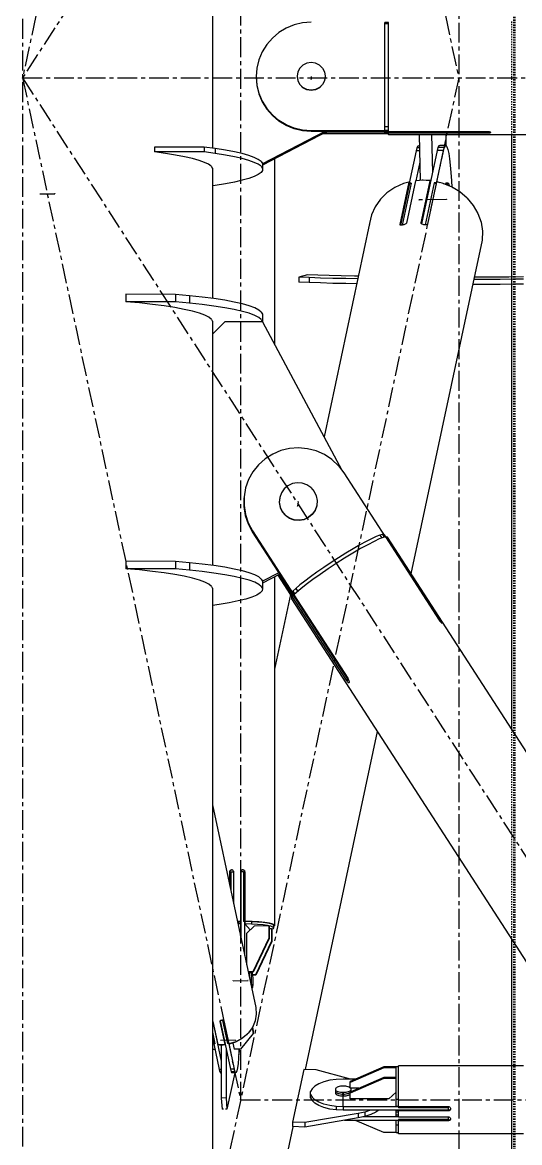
# Model space of a CAD drawing. Header units: millimetres. Extents: x 5143 to 30813, y 232 to 21408.
# Drawn here: x 11839.9 to 12039.4, y 14493.1 to 14942.6 of the extents above; entities that cross this region are included whole.
import ezdxf

# ---------------------------------------------------------------- set-up
doc = ezdxf.new("R2010")
doc.units = ezdxf.units.MM
doc.header["$LTSCALE"] = 0.25
for name, pattern in [('CENTER', [50.8, 31.75, -6.35, 6.35, -6.35]), ('XKITLINE00', [0]), ('XKITLINE02', [4, 2, -2])]:
    doc.linetypes.add(name, pattern=pattern)

msp = doc.modelspace()

# ---------------------------------------------------------------- linework, layer by layer
at = {"color": 8, "linetype": 'CENTER'}
for p, q in [((11840, 16010.75), (11840, 14354.32)), ((11840, 15740.27), (12015, 14920.27)), ((12370, 15740.27), (11840, 14920.27)), ((11927.5, 15330.27), (11840, 14920.27)), ((11927.5, 15330.27), (11927.5, 14510.27)), ((12015, 15209.12), (12015, 13540.01)), ((11840, 14920.27), (12370, 14920.28)), ((12015, 14920.27), (11840, 14100.27)), ((11840, 14920.27), (12370, 14100.27)), ((11840, 14920.27), (11927.5, 14510.27)), ((11955.8, 14920.85), (11955.8, 14919.7)), ((11846.93, 14873.77), (11852.9, 14873.84)), ((12010.04, 14871.52), (11999.11, 14871.38)), ((11950.6, 14750.22), (11950.29, 14748.56)), ((11924.51, 14558.05), (11930.48, 14558.12)), ((11925.4, 14534.13), (11919.43, 14534.05)), ((11927.5, 14510.27), (12282.5, 14510.27)), ((11968.61, 14507.56), (11968.61, 14512.99))]:
    msp.add_line(p, q, dxfattribs=at)
at = {"color": 3, "linetype": 'XKITLINE02'}
for p, q in [((12037.16, 13721.24), (12037.17, 15406.22)), ((12037.69, 13721.24), (12037.7, 15406.22)), ((12036.31, 14897.45), (12036.31, 14943.1)), ((12036.31, 14574.44), (12036.31, 14658.63))]:
    msp.add_line(p, q, dxfattribs=at)
at = {"color": 8, "linetype": 'XKITLINE00'}
for p, q in [((11916.2, 14950.29), (11916.2, 14892.12)), ((11949, 14941.6), (11945.81, 14940.29)), ((11952.35, 14942.4), (11949, 14941.6)), ((11955.8, 14942.67), (11952.35, 14942.4)), ((11986.8, 14942.55), (11985.3, 14942.55)), ((11985.3, 14902.56), (11985.3, 14942.55)), ((11986.8, 14941.98), (11985.3, 14941.98)), ((11986.8, 14937.07), (11986.8, 14942.57)), ((11940.24, 14936.28), (11938, 14933.67)), ((11942.86, 14938.5), (11940.24, 14936.28)), ((11945.81, 14940.29), (11942.86, 14938.5)), ((11986.8, 14898.71), (11986.8, 14937.07)), ((11938, 14933.67), (11936.19, 14930.75)), ((11934.87, 14927.59), (11934.07, 14924.26)), ((11936.19, 14930.75), (11934.87, 14927.59)), ((11934.07, 14924.26), (11933.8, 14920.85)), ((11951.26, 14924.21), (11950.47, 14922.67)), ((11952.5, 14925.44), (11951.26, 14924.21)), ((11954.06, 14926.23), (11952.5, 14925.44)), ((11955.8, 14926.5), (11954.06, 14926.23)), ((11957.53, 14926.23), (11955.8, 14926.5)), ((11959.09, 14925.44), (11957.53, 14926.23)), ((11960.33, 14924.21), (11959.09, 14925.44)), ((11960.33, 14924.21), (11961.12, 14922.67)), ((11933.8, 14920.85), (11933.8, 14920.59)), ((11933.8, 14920.85), (11934.07, 14917.43)), ((11933.81, 14920.72), (11933.8, 14920.59)), ((11933.8, 14920.59), (11934.07, 14917.18)), ((11950.47, 14922.67), (11950.2, 14920.95)), ((11950.2, 14920.95), (11950.47, 14919.23)), ((11950.2, 14920.85), (11950.47, 14919.13)), ((11950.47, 14919.23), (11951.26, 14917.68)), ((11950.47, 14919.13), (11951.26, 14917.58)), ((11961.12, 14919.23), (11960.33, 14917.68)), ((11961.12, 14919.13), (11960.33, 14917.58)), ((11961.12, 14922.67), (11961.4, 14920.95)), ((11961.4, 14920.95), (11961.12, 14919.23)), ((11961.4, 14920.85), (11961.12, 14919.13)), ((11934.07, 14917.43), (11934.87, 14914.1)), ((11934.07, 14917.18), (11934.87, 14913.85)), ((11934.87, 14914.1), (11936.19, 14910.94)), ((11934.87, 14913.85), (11936.19, 14910.69)), ((11952.5, 14916.46), (11951.26, 14917.68)), ((11952.5, 14916.35), (11951.26, 14917.58)), ((11954.06, 14915.67), (11952.5, 14916.46)), ((11954.06, 14915.56), (11952.5, 14916.35)), ((11955.8, 14915.39), (11954.06, 14915.67)), ((11955.8, 14915.29), (11954.06, 14915.56)), ((11957.53, 14915.67), (11955.8, 14915.39)), ((11957.53, 14915.56), (11955.8, 14915.29)), ((11955.8, 14915.39), (11955.8, 14915.29)), ((11959.09, 14916.46), (11957.53, 14915.67)), ((11959.09, 14916.35), (11957.53, 14915.56)), ((11960.33, 14917.68), (11959.09, 14916.46)), ((11960.33, 14917.58), (11959.09, 14916.35)), ((11936.19, 14910.94), (11938, 14908.02)), ((11936.19, 14910.69), (11938, 14907.77)), ((11938, 14908.02), (11940.24, 14905.42)), ((11938, 14907.77), (11940.24, 14905.16)), ((11942.86, 14903.19), (11940.24, 14905.42)), ((11942.86, 14902.94), (11940.24, 14905.16)), ((11945.81, 14901.4), (11942.86, 14903.19)), ((11945.81, 14901.15), (11942.86, 14902.94)), ((11949, 14900.09), (11945.81, 14901.4)), ((11949, 14899.84), (11945.81, 14901.15)), ((11985.3, 14899.17), (11985.3, 14902.56)), ((11986.8, 14900.61), (11985.3, 14900.61)), ((11961.3, 14898.77), (11936.23, 14885.83)), ((11962.29, 14898.77), (11936.23, 14885.32)), ((11952.35, 14899.3), (11949, 14900.09)), ((11952.35, 14899.04), (11949, 14899.84)), ((11952.35, 14899.3), (11952.35, 14899.04)), ((11955.8, 14899.03), (11952.35, 14899.3)), ((11955.8, 14898.77), (11952.35, 14899.04)), ((11955.8, 14899.03), (11955.8, 14898.77)), ((11986.8, 14899.03), (11955.8, 14899.03)), ((11986.8, 14898.77), (11955.8, 14898.77)), ((11986.8, 14897.88), (11960.56, 14897.88)), ((11985.3, 14898.14), (11961.05, 14898.14)), ((11986.8, 14899.17), (11985.3, 14899.17)), ((11985.3, 14898.11), (11985.3, 14898.76)), ((11986.8, 14898.54), (11985.3, 14898.54)), ((11986.8, 14898.29), (11985.3, 14898.29)), ((11985.3, 14898.11), (11985.3, 14897.99)), ((11985.3, 14897.99), (11985.3, 14897.93)), ((11986.8, 14897.99), (11985.3, 14897.99)), ((11986.8, 14897.93), (11985.3, 14897.93)), ((11986.8, 14897.61), (11986.8, 14898.71)), ((12026.8, 14898.71), (11986.8, 14898.71)), ((11986.8, 14898.71), (11986.8, 14898.54)), ((12026.8, 14898.12), (11986.8, 14898.12)), ((11986.8, 14897.61), (11986.8, 14897.51)), ((12026.8, 14897.51), (11986.8, 14897.51)), ((11999.11, 14897.51), (11999.59, 14879.17)), ((12004.08, 14897.51), (12004.47, 14882.4)), ((12009.81, 14897.51), (12009.88, 14893.17)), ((12026.8, 14898.71), (12026.8, 14898.12)), ((12027.11, 14898.69), (12026.8, 14898.71)), ((12027.11, 14898.13), (12026.8, 14898.12)), ((12027.11, 14897.51), (12026.8, 14897.51)), ((12027.11, 14898.69), (12027.11, 14898.13)), ((12027.39, 14898.64), (12027.11, 14898.69)), ((12027.39, 14898.16), (12027.11, 14898.13)), ((12027.39, 14897.51), (12027.11, 14897.51)), ((12027.63, 14898.56), (12027.39, 14898.64)), ((12027.63, 14898.21), (12027.39, 14898.16)), ((12027.63, 14897.5), (12027.39, 14897.51)), ((12027.63, 14897.49), (12027.47, 14897.5)), ((12027.8, 14898.46), (12027.63, 14898.56)), ((12027.8, 14898.26), (12027.63, 14898.21)), ((12027.8, 14897.49), (12027.63, 14897.5)), ((12027.8, 14897.45), (12027.63, 14897.49)), ((12027.88, 14898.39), (12027.8, 14898.46)), ((12027.88, 14898.33), (12027.8, 14898.26)), ((12027.88, 14897.48), (12027.8, 14897.49)), ((12027.88, 14897.46), (12027.8, 14897.45)), ((12182.19, 14897.45), (12027.8, 14897.45)), ((12027.88, 14898.39), (12027.88, 14898.33)), ((12027.88, 14897.48), (12027.88, 14897.46)), ((11912.88, 14892.56), (11892.88, 14892.56)), ((11892.88, 14892.56), (11892.88, 14890.57)), ((11917.34, 14891.96), (11912.88, 14892.56)), ((11912.88, 14892.56), (11912.88, 14890.57)), ((11921.4, 14891.32), (11917.34, 14891.96)), ((11917.34, 14891.96), (11917.34, 14889.98)), ((11998.23, 14892.28), (11997.89, 14891.04)), ((11998.59, 14892.95), (11998.23, 14892.28)), ((11999.24, 14892.29), (11998.23, 14892.28)), ((11998.97, 14893.04), (11998.59, 14892.95)), ((11999.22, 14893.04), (11998.97, 14893.04)), ((12006.68, 14892.39), (12006.34, 14891.15)), ((12007.04, 14893.06), (12006.68, 14892.39)), ((12009.17, 14892.42), (12006.68, 14892.39)), ((12007.42, 14893.14), (12007.04, 14893.06)), ((12009.91, 14893.18), (12007.42, 14893.14)), ((12009.17, 14892.42), (12008.83, 14891.18)), ((12009.53, 14893.09), (12009.17, 14892.42)), ((12009.91, 14893.18), (12009.53, 14893.09)), ((12009.91, 14893.18), (12010.29, 14892.67)), ((12010.29, 14892.67), (12010.66, 14891.58)), ((12010.66, 14891.58), (12011.02, 14889.95)), ((11897.34, 14889.98), (11892.88, 14890.57)), ((11912.88, 14890.57), (11892.88, 14890.57)), ((11901.4, 14889.34), (11897.34, 14889.98)), ((11905.01, 14888.66), (11901.4, 14889.34)), ((11908.16, 14887.94), (11905.01, 14888.66)), ((11910.81, 14887.19), (11908.16, 14887.94)), ((11912.96, 14886.41), (11910.81, 14887.19)), ((11917.34, 14889.98), (11912.88, 14890.57)), ((11921.4, 14889.34), (11917.34, 14889.98)), ((11925.01, 14890.64), (11921.4, 14891.32)), ((11925.01, 14888.66), (11921.4, 14889.34)), ((11928.16, 14889.92), (11925.01, 14890.64)), ((11928.16, 14887.94), (11925.01, 14888.66)), ((11930.81, 14889.17), (11928.16, 14889.92)), ((11930.81, 14887.19), (11928.16, 14887.94)), ((11932.96, 14888.4), (11930.81, 14889.17)), ((11932.96, 14886.41), (11930.81, 14887.19)), ((11934.59, 14887.6), (11932.96, 14888.4)), ((11935.68, 14886.79), (11934.59, 14887.6)), ((11941.07, 14887.82), (11941.07, 14813.37)), ((11997.89, 14891.04), (11995.13, 14878.1)), ((11999.28, 14891.06), (11997.89, 14891.04)), ((12006.34, 14891.15), (12000.06, 14861.73)), ((12008.83, 14891.18), (12006.14, 14878.58)), ((12008.83, 14891.18), (12006.34, 14891.15)), ((12011.02, 14889.95), (12011.35, 14887.82)), ((12011.35, 14887.82), (12011.64, 14885.24)), ((11914.59, 14885.62), (11912.96, 14886.41)), ((11915.68, 14884.81), (11914.59, 14885.62)), ((11915.68, 14884.81), (11916.23, 14883.99)), ((11916.2, 14884.03), (11916.2, 14831.8)), ((11916.23, 14883.16), (11916.2, 14883.12)), ((11916.23, 14883.99), (11916.23, 14883.16)), ((11934.59, 14885.62), (11932.96, 14886.41)), ((11935.68, 14884.81), (11934.59, 14885.62)), ((11935.68, 14882.34), (11934.59, 14881.53)), ((11935.68, 14886.79), (11936.23, 14885.97)), ((11935.68, 14884.81), (11936.23, 14883.99)), ((11936.23, 14883.16), (11935.68, 14882.34)), ((11936.23, 14885.97), (11936.23, 14883.99)), ((11936.23, 14883.99), (11936.23, 14883.16)), ((11999.4, 14886.48), (11997.79, 14878.96)), ((12011.64, 14885.24), (12011.89, 14882.28)), ((11925.01, 14878.49), (11921.4, 14877.81)), ((11928.16, 14879.21), (11925.01, 14878.49)), ((11930.81, 14879.96), (11928.16, 14879.21)), ((11932.96, 14880.74), (11930.81, 14879.96)), ((11934.59, 14881.53), (11932.96, 14880.74)), ((11992.84, 14877.87), (11989.34, 14876.29)), ((11995.01, 14878.43), (11991.4, 14861.52)), ((11995.98, 14878.11), (11992.38, 14861.25)), ((11995.01, 14878.43), (11992.84, 14877.87)), ((11997.66, 14878.95), (11994.05, 14862.04)), ((11995.18, 14878.49), (11995.01, 14878.43)), ((11995.01, 14878.43), (11995.07, 14877.4)), ((11995.18, 14878.49), (11995.04, 14877.86)), ((11995.04, 14877.86), (11995.08, 14877.29)), ((11995.98, 14878.11), (11995.13, 14878.1)), ((11995.13, 14878.1), (11995.16, 14877.65)), ((11995.98, 14878.11), (11995.16, 14877.65)), ((11995.18, 14878.49), (11995.19, 14878.37)), ((12000.53, 14879.21), (11997.66, 14878.95)), ((11999.26, 14879.15), (11997.83, 14879)), ((11997.83, 14879), (11997.83, 14878.96)), ((11999.26, 14879.15), (11999.25, 14879.09)), ((12000.38, 14879.2), (11999.26, 14879.15)), ((12003.43, 14879.02), (11999.82, 14862.11)), ((12003.49, 14878.02), (12000.02, 14861.76)), ((12003.43, 14879.02), (12000.53, 14879.21)), ((12000.71, 14879.21), (12000.53, 14879.21)), ((12002.15, 14879.19), (12000.71, 14879.21)), ((12005.22, 14878.23), (12001.61, 14861.33)), ((12002.15, 14879.19), (12002.14, 14879.11)), ((12003.6, 14879.08), (12002.15, 14879.19)), ((12006.14, 14878.57), (12002.54, 14861.66)), ((12003.43, 14879.02), (12003.49, 14878.02)), ((12003.6, 14879.08), (12003.47, 14878.44)), ((12003.47, 14878.44), (12003.5, 14877.85)), ((12003.6, 14879.08), (12003.64, 14878.48)), ((12006.07, 14878.24), (12005.22, 14878.23)), ((12005.99, 14877.85), (12005.22, 14878.23)), ((12008.38, 14878.06), (12006.14, 14878.57)), ((12006.32, 14878.63), (12006.3, 14878.54)), ((12007.63, 14878.23), (12006.32, 14878.63)), ((12012.06, 14876.59), (12008.38, 14878.06)), ((12009.8, 14877.58), (12008.93, 14877.85)), ((12009.84, 14878.01), (12009.71, 14877.61)), ((12010.02, 14878.09), (12009.84, 14878.01)), ((12010.82, 14878.1), (12010.02, 14878.09)), ((12010.64, 14878.02), (12010.47, 14877.51)), ((12010.82, 14878.1), (12010.64, 14878.02)), ((12010.82, 14878.1), (12011, 14877.73)), ((12011.89, 14882.28), (12012.09, 14879.03)), ((12012.09, 14879.03), (12012.2, 14876.5)), ((11917.34, 14877.17), (11916.2, 14877.02)), ((11921.4, 14877.81), (11917.34, 14877.17)), ((11986.23, 14874.18), (11983.59, 14871.59)), ((11989.34, 14876.29), (11986.23, 14874.18)), ((11995.07, 14877.4), (11991.62, 14861.24)), ((11995.16, 14877.65), (11991.65, 14861.24)), ((12009.8, 14877.58), (12009.78, 14877.5)), ((12011.02, 14877.01), (12009.8, 14877.58)), ((12010.47, 14877.51), (12009.97, 14877.5)), ((12010.47, 14877.51), (12010.43, 14877.28)), ((12011, 14877.73), (12011.17, 14876.95)), ((12015.44, 14874.56), (12012.06, 14876.59)), ((12013.06, 14876.04), (12012.65, 14876.24)), ((12013.8, 14875.54), (12013.06, 14876.04)), ((12018.4, 14872.04), (12015.44, 14874.56)), ((11983.59, 14871.59), (11981.5, 14868.61)), ((12018.4, 14872.04), (12020.85, 14869.11)), ((12020.85, 14869.11), (12022.73, 14865.86)), ((11980.02, 14865.32), (11979.22, 14861.82)), ((11981.5, 14868.61), (11980.02, 14865.32)), ((12022.73, 14865.86), (12023.97, 14862.39)), ((11979.22, 14861.82), (11960.96, 14776.28)), ((11979.22, 14861.82), (11979.2, 14861.47)), ((11991.4, 14861.52), (11991.41, 14861.38)), ((11991.41, 14861.38), (11991.52, 14861.28)), ((11991.7, 14861.22), (11991.52, 14861.28)), ((11991.95, 14861.2), (11991.7, 14861.22)), ((11992.26, 14861.23), (11991.95, 14861.2)), ((11992.6, 14861.3), (11992.26, 14861.23)), ((11992.88, 14861.38), (11992.6, 14861.3)), ((11992.95, 14861.39), (11992.88, 14861.38)), ((11993.28, 14861.48), (11992.95, 14861.39)), ((11993.58, 14861.6), (11993.28, 14861.48)), ((11993.81, 14861.73), (11993.58, 14861.6)), ((11993.98, 14861.88), (11993.81, 14861.73)), ((11994.05, 14862.04), (11993.98, 14861.88)), ((11999.82, 14862.11), (11999.84, 14861.96)), ((11999.84, 14861.96), (11999.94, 14861.81)), ((12000.13, 14861.68), (11999.94, 14861.81)), ((12000.39, 14861.57), (12000.13, 14861.68)), ((12000.7, 14861.49), (12000.39, 14861.57)), ((12000.77, 14861.48), (12000.7, 14861.49)), ((12001.05, 14861.4), (12000.77, 14861.48)), ((12001.41, 14861.34), (12001.05, 14861.4)), ((12001.75, 14861.32), (12001.41, 14861.34)), ((12002.05, 14861.35), (12001.75, 14861.32)), ((12002.29, 14861.42), (12002.05, 14861.35)), ((12002.46, 14861.53), (12002.29, 14861.42)), ((12002.54, 14861.66), (12002.46, 14861.53)), ((12023.97, 14862.39), (12024.53, 14858.8)), ((12024.53, 14858.8), (12024.41, 14855.2)), ((12024.41, 14855.2), (11995.83, 14721.27)), ((11954.32, 14841.29), (11950.9, 14840.31)), ((11950.9, 14840.31), (11950.9, 14838.31)), ((11955.03, 14840.15), (11950.9, 14840.31)), ((11955.03, 14838.15), (11950.9, 14838.31)), ((11958.45, 14841.12), (11954.32, 14841.29)), ((11955.03, 14840.15), (11955.03, 14838.15)), ((11959.57, 14840), (11955.03, 14840.15)), ((11959.57, 14838), (11955.03, 14838.15)), ((11962.99, 14840.97), (11958.45, 14841.12)), ((11964.48, 14839.86), (11959.57, 14840)), ((11964.48, 14837.86), (11959.57, 14838)), ((11967.9, 14840.84), (11962.99, 14840.97)), ((11969.73, 14839.74), (11964.48, 14839.86)), ((11969.73, 14837.74), (11964.48, 14837.86)), ((11973.15, 14840.71), (11967.9, 14840.84)), ((11974.55, 14839.65), (11969.73, 14839.74)), ((11974.12, 14837.66), (11969.73, 14837.74)), ((11974.77, 14840.68), (11973.15, 14840.71)), ((12025.4, 14839.37), (12021.03, 14839.35)), ((12022.42, 14840.32), (12021.24, 14840.32)), ((12028.82, 14840.35), (12022.42, 14840.32)), ((12031.7, 14839.42), (12025.4, 14839.37)), ((12031.7, 14837.42), (12025.4, 14837.37)), ((12035.12, 14840.39), (12028.82, 14840.35)), ((12037.86, 14839.48), (12031.7, 14839.42)), ((12037.86, 14837.49), (12031.7, 14837.42)), ((12041.01, 14840.46), (12035.12, 14840.39)), ((12041.01, 14839.53), (12037.86, 14839.48)), ((12041.01, 14837.53), (12037.86, 14837.49)), ((11901.43, 14833.39), (11881.44, 14833.45)), ((11881.44, 14833.45), (11881.44, 14830.48)), ((11906.94, 14832.89), (11901.43, 14833.39)), ((11901.43, 14833.39), (11901.43, 14830.42)), ((11912.08, 14832.33), (11906.94, 14832.89)), ((11906.94, 14832.89), (11906.94, 14829.92)), ((12025.4, 14837.37), (12020.6, 14837.35)), ((11886.95, 14829.98), (11881.44, 14830.48)), ((11901.43, 14830.42), (11881.44, 14830.48)), ((11892.09, 14829.42), (11886.95, 14829.98)), ((11896.82, 14828.8), (11892.09, 14829.42)), ((11901.1, 14828.14), (11896.82, 14828.8)), ((11906.94, 14829.92), (11901.43, 14830.42)), ((11912.08, 14829.36), (11906.94, 14829.92)), ((11916.81, 14831.72), (11912.08, 14832.33)), ((11916.81, 14828.74), (11912.08, 14829.36)), ((11921.1, 14831.05), (11916.81, 14831.72)), ((11921.1, 14828.08), (11916.81, 14828.74)), ((11924.9, 14830.34), (11921.1, 14831.05)), ((11928.19, 14829.59), (11924.9, 14830.34)), ((11930.95, 14828.8), (11928.19, 14829.59)), ((11933.15, 14827.99), (11930.95, 14828.8)), ((11904.9, 14827.42), (11901.1, 14828.14)), ((11908.2, 14826.67), (11904.9, 14827.42)), ((11910.96, 14825.89), (11908.2, 14826.67)), ((11913.16, 14825.07), (11910.96, 14825.89)), ((11914.78, 14824.24), (11913.16, 14825.07)), ((11915.82, 14823.39), (11914.78, 14824.24)), ((11924.9, 14827.36), (11921.1, 14828.08)), ((11928.19, 14826.61), (11924.9, 14827.36)), ((11930.95, 14825.83), (11928.19, 14826.61)), ((11933.15, 14825.01), (11930.95, 14825.83)), ((11934.77, 14827.15), (11933.15, 14827.99)), ((11934.77, 14824.18), (11933.15, 14825.01)), ((11935.81, 14826.3), (11934.77, 14827.15)), ((11935.81, 14823.33), (11934.77, 14824.18)), ((11935.81, 14826.3), (11936.25, 14825.45)), ((11936.25, 14825.45), (11936.25, 14822.47)), ((11915.82, 14823.39), (11916.26, 14822.53)), ((11916.2, 14822.65), (11916.2, 14724.68)), ((11916.26, 14822.53), (11916.21, 14822.28)), ((11921.22, 14822.47), (11916.22, 14817.52)), ((11936.22, 14822.42), (11921.22, 14822.47)), ((11935.81, 14823.33), (11936.25, 14822.47)), ((11936.22, 14822.42), (11968.15, 14762.87)), ((11936.25, 14822.47), (11936.24, 14822.39)), ((11916.22, 14817.52), (11916.2, 14817.37)), ((11916.22, 14817.52), (11916.22, 14724.67)), ((11943.68, 14770.74), (11940.37, 14769.34)), ((11947.17, 14771.58), (11943.68, 14770.74)), ((11950.76, 14771.84), (11947.17, 14771.58)), ((11954.35, 14771.51), (11950.76, 14771.84)), ((11957.83, 14770.59), (11954.35, 14771.51)), ((11961.12, 14769.12), (11957.83, 14770.59)), ((11937.34, 14767.42), (11934.68, 14765.03)), ((11940.37, 14769.34), (11937.34, 14767.42)), ((11964.11, 14767.14), (11961.12, 14769.12)), ((11966.74, 14764.69), (11964.11, 14767.14)), ((11932.44, 14762.24), (11930.71, 14759.11)), ((11934.68, 14765.03), (11932.44, 14762.24)), ((11966.74, 14764.69), (11968.93, 14761.85)), ((11968.93, 14761.85), (11985.56, 14736.12)), ((11930.71, 14759.11), (11929.51, 14755.75)), ((11946.51, 14756.67), (11944.99, 14755.41)), ((11948.3, 14757.51), (11946.51, 14756.67)), ((11950.25, 14757.85), (11948.3, 14757.51)), ((11952.23, 14757.68), (11950.25, 14757.85)), ((11954.1, 14757.01), (11952.23, 14757.68)), ((11955.73, 14755.88), (11954.1, 14757.01)), ((11928.89, 14752.23), (11928.86, 14748.66)), ((11929.51, 14755.75), (11928.89, 14752.23)), ((11943.86, 14753.8), (11943.19, 14751.95)), ((11944.99, 14755.41), (11943.86, 14753.8)), ((11955.73, 14755.88), (11957.01, 14754.38)), ((11957.01, 14754.38), (11957.85, 14752.59)), ((11957.85, 14752.59), (11958.2, 14750.66)), ((11928.82, 14751.85), (11928.79, 14748.28)), ((11928.79, 14748.28), (11929.36, 14744.75)), ((11928.86, 14748.66), (11929.43, 14745.13)), ((11943.17, 14751.84), (11943.01, 14749.88)), ((11943.01, 14749.88), (11943.36, 14747.95)), ((11943.19, 14751.95), (11943.03, 14749.99)), ((11943.03, 14749.99), (11943.38, 14748.05)), ((11943.36, 14747.95), (11944.2, 14746.16)), ((11943.38, 14748.05), (11944.22, 14746.26)), ((11958.02, 14748.59), (11957.35, 14746.74)), ((11958.04, 14748.7), (11957.37, 14746.85)), ((11958.2, 14750.66), (11958.04, 14748.7)), ((11929.36, 14744.75), (11930.5, 14741.36)), ((11929.43, 14745.13), (11930.57, 14741.74)), ((11944.22, 14746.26), (11944.2, 14746.16)), ((11944.2, 14746.16), (11945.48, 14744.66)), ((11944.22, 14746.26), (11945.5, 14744.76)), ((11947.11, 14743.53), (11945.48, 14744.66)), ((11947.13, 14743.63), (11945.5, 14744.76)), ((11948.98, 14742.86), (11947.11, 14743.53)), ((11949, 14742.96), (11947.13, 14743.63)), ((11952.91, 14743.03), (11950.96, 14742.69)), ((11952.93, 14743.13), (11950.98, 14742.79)), ((11954.7, 14743.86), (11952.91, 14743.03)), ((11954.72, 14743.97), (11952.93, 14743.13)), ((11956.22, 14745.13), (11954.7, 14743.86)), ((11954.72, 14743.97), (11954.7, 14743.86)), ((11956.24, 14745.23), (11954.72, 14743.97)), ((11957.35, 14746.74), (11956.22, 14745.13)), ((11957.37, 14746.85), (11956.24, 14745.23)), ((11930.57, 14741.74), (11930.5, 14741.36)), ((11930.5, 14741.36), (11932.19, 14738.2)), ((11930.57, 14741.74), (11932.26, 14738.59)), ((11932.26, 14738.59), (11932.19, 14738.2)), ((11932.26, 14738.59), (11948.9, 14712.84)), ((11950.96, 14742.69), (11948.98, 14742.86)), ((11950.98, 14742.79), (11949, 14742.96)), ((11932.19, 14738.2), (11970.45, 14679.01)), ((11977.86, 14734.26), (11975.37, 14732.89)), ((11980.06, 14735.4), (11977.86, 14734.26)), ((11981.02, 14734.3), (11978.51, 14732.99)), ((11981.91, 14736.26), (11980.06, 14735.4)), ((11983.11, 14735.28), (11981.02, 14734.3)), ((11983.36, 14736.85), (11981.91, 14736.26)), ((11984.71, 14735.91), (11983.11, 14735.28)), ((11984.39, 14737.13), (11983.36, 14736.85)), ((11983.36, 14736.85), (11984.12, 14735.68)), ((11984.39, 14737.13), (11985.11, 14736.01)), ((11985.6, 14736.13), (11984.71, 14735.91)), ((11985.06, 14737), (11984.94, 14737.11)), ((11984.94, 14737.11), (11985.58, 14736.12)), ((11985.06, 14737), (11985.78, 14735.88)), ((11985.6, 14736.13), (12007.22, 14702.68)), ((11986.11, 14736.09), (11985.76, 14735.87)), ((11986.11, 14736.09), (12007.72, 14702.65)), ((11986.28, 14736.05), (11986.11, 14736.09)), ((11986.28, 14736.05), (12262.3, 14308.99)), ((11969.77, 14729.59), (11966.8, 14727.74)), ((11972.53, 14729.57), (11969.24, 14727.57)), ((11972.65, 14731.32), (11969.77, 14729.59)), ((11975.65, 14731.4), (11972.53, 14729.57)), ((11975.37, 14732.89), (11972.65, 14731.32)), ((11978.51, 14732.99), (11975.65, 14731.4)), ((11901.43, 14726.27), (11881.44, 14726.33)), ((11881.44, 14726.33), (11881.44, 14723.35)), ((11906.94, 14725.77), (11901.43, 14726.27)), ((11901.43, 14726.27), (11901.43, 14723.29)), ((11912.08, 14725.21), (11906.94, 14725.77)), ((11906.94, 14725.77), (11906.94, 14722.79)), ((11916.81, 14724.6), (11912.08, 14725.21)), ((11963.82, 14725.81), (11960.9, 14723.87)), ((11965.89, 14725.44), (11962.58, 14723.26)), ((11966.8, 14727.74), (11963.82, 14725.81)), ((11969.24, 14727.57), (11965.89, 14725.44)), ((11886.95, 14722.85), (11881.44, 14723.35)), ((11901.43, 14723.29), (11881.44, 14723.35)), ((11892.09, 14722.29), (11886.95, 14722.85)), ((11896.82, 14721.68), (11892.09, 14722.29)), ((11901.1, 14721.01), (11896.82, 14721.68)), ((11904.9, 14720.3), (11901.1, 14721.01)), ((11906.94, 14722.79), (11901.43, 14723.29)), ((11912.08, 14722.24), (11906.94, 14722.79)), ((11916.81, 14721.62), (11912.08, 14722.24)), ((11921.1, 14723.93), (11916.81, 14724.6)), ((11921.1, 14720.95), (11916.81, 14721.62)), ((11924.9, 14723.22), (11921.1, 14723.93)), ((11924.9, 14720.24), (11921.1, 14720.95)), ((11928.19, 14722.47), (11924.9, 14723.22)), ((11930.95, 14721.68), (11928.19, 14722.47)), ((11933.15, 14720.87), (11930.95, 14721.68)), ((11934.77, 14720.03), (11933.15, 14720.87)), ((11942.89, 14721.64), (11936.25, 14718.29)), ((11943.23, 14721.12), (11936.25, 14717.6)), ((11942.44, 14720.72), (11947.48, 14712.91)), ((11942.67, 14720.84), (11947.59, 14713.24)), ((11958.12, 14721.95), (11955.54, 14720.1)), ((11959.4, 14721.09), (11956.46, 14718.99)), ((11960.9, 14723.87), (11958.12, 14721.95)), ((11962.58, 14723.26), (11959.4, 14721.09)), ((11908.2, 14719.55), (11904.9, 14720.3)), ((11910.96, 14718.77), (11908.2, 14719.55)), ((11913.15, 14717.95), (11910.96, 14718.77)), ((11914.78, 14717.12), (11913.15, 14717.95)), ((11915.82, 14716.27), (11914.78, 14717.12)), ((11915.82, 14716.27), (11916.26, 14715.41)), ((11928.19, 14719.49), (11924.9, 14720.24)), ((11930.95, 14718.71), (11928.19, 14719.49)), ((11933.15, 14717.89), (11930.95, 14718.71)), ((11934.77, 14717.06), (11933.15, 14717.89)), ((11935.81, 14719.18), (11934.77, 14720.03)), ((11935.81, 14716.21), (11934.77, 14717.06)), ((11935.81, 14719.18), (11936.25, 14718.32)), ((11935.81, 14716.21), (11936.25, 14715.35)), ((11936.25, 14718.32), (11936.25, 14715.35)), ((11941.07, 14720.03), (11941.07, 14580.4)), ((11951.25, 14716.82), (11949.65, 14715.46)), ((11953.23, 14718.38), (11951.25, 14716.82)), ((11953.84, 14717.04), (11951.62, 14715.29)), ((11955.54, 14720.1), (11953.23, 14718.38)), ((11956.46, 14718.99), (11953.84, 14717.04)), ((11916.2, 14715.53), (11916.2, 14354.32)), ((11916.26, 14715.41), (11916.21, 14715.16)), ((11932.06, 14711.96), (11929.56, 14711.16)), ((11933.99, 14712.79), (11932.06, 14711.96)), ((11935.34, 14713.63), (11933.99, 14712.79)), ((11936.09, 14714.49), (11935.34, 14713.63)), ((11936.25, 14715.35), (11936.09, 14714.49)), ((11947.45, 14712.96), (11941.07, 14683.08)), ((11947.57, 14713.22), (11947.48, 14712.97)), ((11947.48, 14712.97), (11947.49, 14712.79)), ((11947.49, 14712.79), (11948.09, 14711.87)), ((11947.78, 14713.54), (11947.57, 14713.22)), ((11947.57, 14713.22), (11948.3, 14712.1)), ((11948.02, 14713.69), (11947.78, 14713.54)), ((11947.78, 14713.54), (11948.59, 14712.29)), ((11947.98, 14711.74), (11947.9, 14711.23)), ((11948.23, 14712.06), (11947.98, 14711.74)), ((11948.83, 14712.44), (11948.23, 14712.06)), ((11948.23, 14712.06), (11969.85, 14678.62)), ((11949.65, 14715.46), (11948.47, 14714.34)), ((11948.47, 14714.34), (11949.23, 14713.17)), ((11948.83, 14712.44), (11948.59, 14712.29)), ((11948.9, 14712.82), (11948.88, 14712.68)), ((11948.95, 14712.74), (11948.88, 14712.68)), ((11948.88, 14712.68), (11970.49, 14679.24)), ((11949.87, 14713.8), (11948.89, 14712.84)), ((11948.89, 14712.84), (11970.51, 14679.39)), ((11949.65, 14715.46), (11950.42, 14714.27)), ((11951.62, 14715.29), (11949.87, 14713.8)), ((11918.89, 14708.98), (11916.2, 14708.6)), ((11922.95, 14709.66), (11918.89, 14708.98)), ((11926.52, 14710.4), (11922.95, 14709.66)), ((11929.56, 14711.16), (11926.52, 14710.4)), ((11947.9, 14711.23), (12223.92, 14284.18)), ((12007.22, 14702.68), (12007.44, 14702.37)), ((12007.72, 14702.65), (12007.39, 14702.43)), ((12007.72, 14702.65), (12007.92, 14702.33)), ((12007.44, 14702.37), (12007.67, 14702.07)), ((12007.92, 14702.33), (12007.62, 14702.14)), ((12007.67, 14702.07), (12007.9, 14701.82)), ((12008.07, 14701.67), (12007.9, 14701.82)), ((12007.92, 14702.33), (12008.1, 14702.03)), ((12008.1, 14702.03), (12008.24, 14701.77)), ((12008.11, 14701.62), (12008.25, 14701.46)), ((12008.24, 14701.77), (12008.35, 14701.57)), ((12008.35, 14701.37), (12008.25, 14701.46)), ((12008.35, 14701.57), (12008.4, 14701.43)), ((12008.4, 14701.36), (12008.35, 14701.37)), ((12008.4, 14701.43), (12008.4, 14701.36)), ((11970.66, 14679.13), (11969.85, 14678.62)), ((11969.85, 14678.62), (11970.06, 14678.31)), ((11970.82, 14678.78), (11970.06, 14678.31)), ((11970.06, 14678.31), (11970.28, 14678.03)), ((11970.28, 14678.03), (11970.49, 14677.82)), ((11970.49, 14679.24), (11970.45, 14679.01)), ((11970.65, 14679.14), (11970.45, 14679.01)), ((11970.56, 14679.3), (11970.49, 14679.24)), ((11970.68, 14677.67), (11970.49, 14677.82)), ((11970.51, 14679.39), (11970.7, 14679.06)), ((11970.83, 14677.59), (11970.68, 14677.67)), ((11970.7, 14679.06), (11970.85, 14678.71)), ((11970.94, 14677.6), (11970.83, 14677.59)), ((11970.85, 14678.71), (11970.95, 14678.38)), ((11971.01, 14677.68), (11970.94, 14677.6)), ((11970.95, 14678.38), (11970.99, 14678.07)), ((11970.99, 14678.07), (11970.99, 14678.03)), ((11970.99, 14678.03), (11971.02, 14677.84)), ((11971.02, 14677.84), (11971.01, 14677.68)), ((11982.32, 14657.98), (11953.39, 14522.41)), ((11916.2, 14628.62), (11933.56, 14547.26)), ((11923.07, 14601.89), (11923.01, 14601.62)), ((11923.01, 14601.62), (11923.08, 14601.55)), ((11923.01, 14601.62), (11923.01, 14596.68)), ((11923.17, 14602.13), (11923.07, 14601.89)), ((11923.12, 14601.81), (11923.08, 14601.55)), ((11923.08, 14601.55), (11923.08, 14596.37)), ((11923.23, 14602.05), (11923.12, 14601.81)), ((11923.58, 14601.61), (11923.16, 14601.57)), ((11923.16, 14601.57), (11923.16, 14596)), ((11923.35, 14602.32), (11923.17, 14602.13)), ((11923.27, 14602.09), (11923.23, 14602.05)), ((11923.42, 14602.25), (11923.27, 14602.09)), ((11923.59, 14602.44), (11923.35, 14602.32)), ((11923.65, 14602.37), (11923.42, 14602.25)), ((11924.62, 14601.62), (11923.58, 14601.61)), ((11923.58, 14601.61), (11923.58, 14594.02)), ((11923.85, 14602.49), (11923.59, 14602.44)), ((11923.91, 14602.42), (11923.65, 14602.37)), ((11924.1, 14602.46), (11923.85, 14602.49)), ((11924.17, 14602.39), (11923.91, 14602.42)), ((11924.34, 14602.34), (11924.1, 14602.46)), ((11924.4, 14602.27), (11924.17, 14602.39)), ((11924.52, 14602.16), (11924.34, 14602.34)), ((11924.52, 14602.16), (11924.64, 14601.93)), ((11924.62, 14601.62), (11924.68, 14601.56)), ((11924.62, 14601.62), (11924.62, 14589.14)), ((11924.64, 14601.93), (11924.68, 14601.67)), ((11924.68, 14601.67), (11924.68, 14588.86)), ((11927.51, 14601.97), (11927.47, 14601.71)), ((11927.47, 14601.71), (11927.47, 14581.85)), ((11927.47, 14601.71), (11927.53, 14601.63)), ((11927.63, 14602.2), (11927.51, 14601.97)), ((11927.51, 14601.97), (11927.57, 14601.89)), ((11927.57, 14601.89), (11927.53, 14601.63)), ((11927.53, 14601.63), (11927.53, 14581.78)), ((11927.69, 14602.13), (11927.57, 14601.89)), ((11928.65, 14601.67), (11927.61, 14601.66)), ((11927.61, 14601.66), (11927.61, 14575.16)), ((11927.82, 14602.39), (11927.63, 14602.2)), ((11927.88, 14602.32), (11927.69, 14602.13)), ((11928.06, 14602.51), (11927.82, 14602.39)), ((11928.12, 14602.44), (11927.88, 14602.32)), ((11928.32, 14602.55), (11928.06, 14602.51)), ((11928.38, 14602.48), (11928.12, 14602.44)), ((11928.58, 14602.51), (11928.32, 14602.55)), ((11928.65, 14602.44), (11928.38, 14602.48)), ((11928.82, 14602.39), (11928.58, 14602.51)), ((11928.89, 14602.32), (11928.65, 14602.44)), ((11928.65, 14601.67), (11928.65, 14581.82)), ((11929.12, 14601.65), (11928.65, 14601.67)), ((11929.01, 14602.2), (11928.82, 14602.39)), ((11929.01, 14602.2), (11929.11, 14601.96)), ((11929.11, 14601.96), (11929.18, 14601.7)), ((11929.12, 14601.65), (11929.12, 14581.79)), ((11929.12, 14601.65), (11929.18, 14601.59)), ((11929.18, 14601.7), (11929.18, 14581.85)), ((11927.47, 14581.85), (11926.18, 14581.85)), ((11926.8, 14581.81), (11926.19, 14581.8)), ((11927.5, 14581.81), (11926.8, 14581.81)), ((11926.8, 14581.81), (11926.8, 14580.82)), ((11927.47, 14581.85), (11927.53, 14581.78)), ((11927.5, 14581.81), (11927.61, 14581.69)), ((11927.5, 14581.81), (11927.5, 14580.82)), ((11929.1, 14581.82), (11928.65, 14581.82)), ((11929.1, 14581.82), (11929.1, 14568.17)), ((11929.1, 14581.82), (11929.12, 14581.79)), ((11929.18, 14581.85), (11929.22, 14581.8)), ((11932.09, 14581.76), (11929.18, 14581.85)), ((11931.86, 14581.72), (11929.22, 14581.8)), ((11929.22, 14581.8), (11929.22, 14580.81)), ((11934.32, 14581.58), (11931.86, 14581.72)), ((11931.86, 14581.72), (11931.86, 14580.73)), ((11934.83, 14581.6), (11932.09, 14581.76)), ((11936.49, 14581.39), (11934.32, 14581.58)), ((11937.21, 14581.37), (11934.83, 14581.6)), ((11938.29, 14581.15), (11936.49, 14581.39)), ((11939.1, 14581.09), (11937.21, 14581.37)), ((11926.8, 14580.82), (11926.4, 14580.81)), ((11927.5, 14580.82), (11926.8, 14580.82)), ((11926.94, 14578.27), (11927.49, 14577.64)), ((11927.38, 14577.77), (11927.38, 14576.19)), ((11927.61, 14577.65), (11927.49, 14577.64)), ((11927.5, 14580.82), (11927.61, 14580.7)), ((11929.22, 14580.81), (11931.34, 14578.41)), ((11931.86, 14580.73), (11929.22, 14580.81)), ((11932.88, 14579.96), (11929.9, 14576.95)), ((11929.9, 14576.95), (11929.9, 14564.41)), ((11934.32, 14580.59), (11931.86, 14580.73)), ((11938.85, 14580.04), (11932.88, 14579.96)), ((11936.49, 14580.4), (11934.32, 14580.59)), ((11938.29, 14580.15), (11936.49, 14580.4)), ((11939.63, 14580.86), (11938.29, 14581.15)), ((11938.83, 14580.04), (11938.29, 14580.15)), ((11938.85, 14580.04), (11938.85, 14575.07)), ((11938.85, 14580.04), (11938.95, 14579.92)), ((11939.63, 14579.87), (11938.85, 14580.03)), ((11938.95, 14579.92), (11938.95, 14574.96)), ((11939.9, 14578.85), (11938.95, 14578.84)), ((11940.41, 14580.75), (11939.1, 14581.09)), ((11940.46, 14580.55), (11939.63, 14580.86)), ((11940.46, 14579.56), (11939.63, 14579.87)), ((11939.9, 14578.85), (11939.9, 14573.88)), ((11939.9, 14578.85), (11940.01, 14578.73)), ((11940.47, 14578.91), (11940, 14578.73)), ((11940.01, 14578.73), (11940.01, 14573.76)), ((11941.07, 14580.4), (11940.41, 14580.75)), ((11940.46, 14580.55), (11940.75, 14580.23)), ((11940.46, 14579.56), (11940.75, 14579.24)), ((11940.75, 14579.24), (11940.47, 14578.91)), ((11940.75, 14580.23), (11940.75, 14579.24)), ((11941.05, 14580.03), (11940.75, 14579.88)), ((11941.07, 14580.4), (11941.05, 14580.03)), ((11938.85, 14575.07), (11932.38, 14561.59)), ((11938.95, 14574.96), (11932.49, 14561.47)), ((11939.9, 14573.88), (11933.44, 14560.4)), ((11940.01, 14573.76), (11933.54, 14560.28)), ((11938.85, 14575.07), (11938.95, 14574.96)), ((11939.9, 14573.88), (11940.01, 14573.76)), ((11932.38, 14561.59), (11930.51, 14561.57)), ((11932.49, 14561.47), (11930.53, 14561.45)), ((11931.22, 14561.23), (11930.58, 14561.22)), ((11930.95, 14561.45), (11930.95, 14561.22)), ((11930.97, 14559.53), (11930.96, 14559.42)), ((11930.97, 14559.53), (11930.96, 14559.42)), ((11930.99, 14559.99), (11930.97, 14559.53)), ((11930.99, 14559.99), (11930.97, 14559.53)), ((11931.02, 14560.39), (11930.99, 14559.99)), ((11931.02, 14560.39), (11930.99, 14559.99)), ((11931.06, 14560.73), (11931.02, 14560.39)), ((11931.06, 14560.73), (11931.02, 14560.39)), ((11931.11, 14560.98), (11931.06, 14560.73)), ((11931.11, 14560.98), (11931.06, 14560.73)), ((11931.16, 14561.15), (11931.11, 14560.98)), ((11931.16, 14561.15), (11931.11, 14560.98)), ((11931.22, 14561.23), (11931.16, 14561.15)), ((11931.22, 14561.23), (11931.16, 14561.15)), ((11932.01, 14561.24), (11931.22, 14561.23)), ((11931.75, 14559.04), (11931.74, 14558.51)), ((11931.76, 14559.54), (11931.75, 14559.04)), ((11931.79, 14560), (11931.76, 14559.54)), ((11931.82, 14560.4), (11931.79, 14560)), ((11931.86, 14560.74), (11931.82, 14560.4)), ((11931.91, 14560.99), (11931.86, 14560.74)), ((11931.96, 14561.16), (11931.91, 14560.99)), ((11932.01, 14561.24), (11931.96, 14561.16)), ((11932.07, 14561.22), (11932.01, 14561.24)), ((11932.07, 14561.22), (11932.13, 14561.11)), ((11932.13, 14561.11), (11932.18, 14560.91)), ((11932.18, 14560.91), (11932.23, 14560.62)), ((11932.23, 14560.62), (11932.28, 14560.26)), ((11933.44, 14560.4), (11932.26, 14560.38)), ((11933.54, 14560.28), (11932.28, 14560.26)), ((11932.28, 14560.26), (11932.32, 14559.84)), ((11932.32, 14559.84), (11932.35, 14559.36)), ((11932.35, 14559.36), (11932.38, 14558.85)), ((11932.38, 14561.59), (11932.49, 14561.47)), ((11932.38, 14558.85), (11932.39, 14558.31)), ((11933.44, 14560.4), (11933.54, 14560.28)), ((11931.74, 14558.51), (11931.16, 14558.51)), ((11931.74, 14558.51), (11931.75, 14557.97)), ((11931.75, 14557.97), (11931.76, 14557.44)), ((11931.76, 14557.44), (11931.79, 14556.92)), ((11931.79, 14556.92), (11931.82, 14556.45)), ((11931.82, 14556.45), (11931.86, 14556.02)), ((11931.86, 14556.02), (11931.91, 14555.66)), ((11932.07, 14555.07), (11931.89, 14555.06)), ((11932.13, 14555.05), (11931.9, 14555.05)), ((11931.91, 14555.66), (11931.96, 14555.38)), ((11931.96, 14555.38), (11932.01, 14555.18)), ((11932.01, 14555.18), (11932.07, 14555.07)), ((11932.13, 14555.05), (11932.07, 14555.07)), ((11932.18, 14555.12), (11932.13, 14555.05)), ((11932.23, 14555.29), (11932.18, 14555.12)), ((11932.28, 14555.55), (11932.23, 14555.29)), ((11932.32, 14555.88), (11932.28, 14555.55)), ((11932.35, 14556.28), (11932.32, 14555.88)), ((11932.38, 14556.74), (11932.35, 14556.28)), ((11932.39, 14557.25), (11932.38, 14556.74)), ((11932.39, 14558.31), (11932.4, 14557.77)), ((11932.4, 14557.77), (11932.39, 14557.25)), ((11933.56, 14547.26), (11933.79, 14544.57)), ((11916.28, 14541.78), (11916.2, 14541.85)), ((11916.28, 14541.78), (11916.35, 14541.66)), ((11916.33, 14541.69), (11919.73, 14525.77)), ((11916.35, 14541.66), (11918.32, 14532.42)), ((11919.15, 14541.82), (11919.13, 14541.69)), ((11919.13, 14541.69), (11921.1, 14532.45)), ((11919.24, 14541.94), (11919.15, 14541.82)), ((11919.22, 14541.91), (11921.13, 14532.98)), ((11919.41, 14542.05), (11919.24, 14541.94)), ((11919.26, 14541.96), (11923.42, 14522.49)), ((11920.29, 14542.06), (11919.4, 14542.05)), ((11919.64, 14542.13), (11919.41, 14542.05)), ((11919.9, 14542.18), (11919.64, 14542.13)), ((11920.16, 14542.19), (11919.9, 14542.18)), ((11920.41, 14542.16), (11920.16, 14542.19)), ((11920.46, 14542.15), (11920.29, 14542.06)), ((11920.29, 14542.06), (11922.26, 14532.81)), ((11920.62, 14542.1), (11920.41, 14542.16)), ((11920.74, 14542), (11920.62, 14542.1)), ((11920.74, 14542), (11920.83, 14541.9)), ((11920.83, 14541.9), (11922.8, 14532.66)), ((11933.33, 14541.87), (11932.22, 14539.3)), ((11933.79, 14544.57), (11933.33, 14541.87)), ((11916.2, 14537.42), (11917.19, 14532.75)), ((11932.53, 14536.9), (11927.4, 14530.58)), ((11929.9, 14536.33), (11927.86, 14534.66)), ((11930.51, 14536.99), (11928.28, 14535.04)), ((11930.3, 14536.8), (11929.9, 14536.33)), ((11932.22, 14539.3), (11930.51, 14536.99)), ((11931.55, 14538.31), (11931, 14537.66)), ((11931.69, 14538.58), (11931.55, 14538.31)), ((11932.07, 14539.09), (11932.53, 14536.9)), ((11932.24, 14539.34), (11932.57, 14537.79)), ((11932.57, 14537.79), (11932.53, 14536.9)), ((11916.2, 14535.58), (11916.75, 14532.98)), ((11916.2, 14535.31), (11916.66, 14533.14)), ((11916.2, 14534.64), (11916.64, 14532.58)), ((11916.64, 14532.58), (11916.2, 14532.71)), ((11916.75, 14532.47), (11916.2, 14532.64)), ((11916.66, 14533.14), (11916.64, 14532.58)), ((11916.67, 14533.36), (11916.65, 14532.94)), ((11916.65, 14532.94), (11916.75, 14532.47)), ((11916.75, 14532.98), (11916.74, 14532.74)), ((11917.19, 14532.75), (11916.74, 14532.74)), ((11916.74, 14532.74), (11918.94, 14522.44)), ((11917.19, 14532.75), (11916.75, 14532.98)), ((11916.76, 14532.67), (11916.75, 14532.47)), ((11919.7, 14532.29), (11918.32, 14532.42)), ((11918.39, 14532.41), (11918.43, 14532.24)), ((11919.12, 14532.19), (11918.43, 14532.24)), ((11919.09, 14532.35), (11919.12, 14532.19)), ((11919.82, 14532.19), (11919.12, 14532.19)), ((11921.1, 14532.45), (11919.7, 14532.29)), ((11919.71, 14532.19), (11919.76, 14510.96)), ((11920.52, 14532.21), (11919.82, 14532.19)), ((11920.48, 14532.38), (11920.52, 14532.21)), ((11921.21, 14532.27), (11920.52, 14532.21)), ((11921.13, 14532.98), (11921.1, 14532.45)), ((11921.13, 14533.19), (11921.11, 14532.73)), ((11921.11, 14532.73), (11921.21, 14532.27)), ((11921.23, 14532.73), (11921.21, 14532.27)), ((11922.72, 14533.05), (11922.26, 14532.81)), ((11922.71, 14532.82), (11922.26, 14532.81)), ((11922.72, 14533.05), (11922.71, 14532.82)), ((11922.71, 14532.82), (11924.91, 14522.51)), ((11925.64, 14533.57), (11922.8, 14532.66)), ((11922.89, 14532.68), (11922.91, 14532.55)), ((11925.5, 14533.39), (11922.91, 14532.55)), ((11924.39, 14533.03), (11924.91, 14530.55)), ((11925.47, 14533.51), (11925.5, 14533.39)), ((11927.86, 14534.66), (11925.5, 14533.39)), ((11928.28, 14535.04), (11925.64, 14533.57)), ((11916.46, 14530.44), (11916.2, 14530.65)), ((11917.23, 14530.45), (11916.46, 14530.44)), ((11921.7, 14530.53), (11921.75, 14510.99)), ((11927.4, 14530.58), (11924.91, 14530.55)), ((11926.73, 14529.32), (11926.63, 14526.89)), ((11927.14, 14530.57), (11926.7, 14528.49)), ((11926.75, 14530.57), (11926.73, 14529.32)), ((11926.27, 14523.08), (11926.03, 14521.86)), ((11926.47, 14524.78), (11926.27, 14523.08)), ((11926.63, 14526.89), (11926.47, 14524.78)), ((11984.91, 14523.48), (11971.41, 14517.59)), ((11984.91, 14523.05), (11971.41, 14517.17)), ((11989.91, 14523.48), (11984.91, 14523.48)), ((11984.91, 14523.48), (11984.91, 14523.05)), ((11989.91, 14523.05), (11984.91, 14523.05)), ((11990.91, 14523.49), (11989.91, 14523.49)), ((11989.91, 14523.48), (11989.91, 14523.46)), ((11989.91, 14523.46), (11989.91, 14523.41)), ((11989.91, 14518.82), (11989.91, 14523.41)), ((11990.91, 14507.44), (11990.91, 14523.92)), ((12041.01, 14523.92), (11990.91, 14523.92)), ((11919.73, 14522.45), (11918.94, 14522.44)), ((11918.94, 14522.44), (11919.22, 14521.43)), ((11919.74, 14521.44), (11919.22, 14521.43)), ((11919.22, 14521.43), (11919.51, 14520.98)), ((11919.74, 14520.98), (11919.51, 14520.98)), ((11925.12, 14521.05), (11922.03, 14506.46)), ((11924.91, 14522.51), (11923.42, 14522.49)), ((11923.42, 14522.49), (11923.7, 14521.49)), ((11925.19, 14521.51), (11923.7, 14521.49)), ((11923.7, 14521.49), (11923.98, 14521.04)), ((11925.48, 14521.05), (11923.98, 14521.04)), ((11924.91, 14522.51), (11925.19, 14521.51)), ((11925.19, 14521.51), (11925.48, 14521.05)), ((11925.76, 14521.17), (11925.48, 14521.05)), ((11926.03, 14521.86), (11925.76, 14521.17)), ((11952.84, 14522.43), (11948.33, 14501.29)), ((11957.82, 14522.24), (11952.84, 14522.43)), ((11971.62, 14518.55), (11957.82, 14522.24)), ((11965.89, 14518.43), (11963.28, 14518.07)), ((11968.61, 14518.55), (11965.89, 14518.43)), ((11973.62, 14518.55), (11968.61, 14518.55)), ((11984.91, 14519.23), (11971.41, 14513.34)), ((11984.91, 14518.81), (11971.41, 14512.92)), ((11989.91, 14519.23), (11984.91, 14519.23)), ((11984.91, 14519.23), (11984.91, 14518.81)), ((11989.91, 14518.81), (11984.91, 14518.81)), ((11989.91, 14518.82), (11989.91, 14518.81)), ((11989.91, 14518.81), (11989.91, 14518.79)), ((11989.91, 14513.02), (11989.91, 14518.79)), ((11956.15, 14514.71), (11955.58, 14513.57)), ((11957.27, 14515.77), (11956.15, 14514.71)), ((11958.88, 14516.71), (11957.27, 14515.77)), ((11960.91, 14517.49), (11958.88, 14516.71)), ((11963.28, 14518.07), (11960.91, 14517.49)), ((11965.56, 14514.67), (11965.51, 14514.44)), ((11965.51, 14514.44), (11965.51, 14513.72)), ((11965.51, 14514.44), (11965.56, 14514.21)), ((11965.7, 14514.89), (11965.56, 14514.67)), ((11965.56, 14514.21), (11965.7, 14513.99)), ((11965.93, 14515.1), (11965.7, 14514.89)), ((11965.93, 14513.78), (11965.7, 14513.99)), ((11966.24, 14515.29), (11965.93, 14515.1)), ((11966.24, 14513.59), (11965.93, 14513.78)), ((11966.62, 14515.45), (11966.24, 14515.29)), ((11967.06, 14515.58), (11966.62, 14515.45)), ((11967.55, 14515.68), (11967.06, 14515.58)), ((11968.07, 14515.74), (11967.55, 14515.68)), ((11968.61, 14515.76), (11968.07, 14515.74)), ((11969.15, 14515.74), (11968.61, 14515.76)), ((11969.67, 14515.68), (11969.15, 14515.74)), ((11970.16, 14515.58), (11969.67, 14515.68)), ((11970.61, 14515.45), (11970.16, 14515.58)), ((11970.99, 14515.29), (11970.61, 14515.45)), ((11971.3, 14515.1), (11970.99, 14515.29)), ((11971.3, 14513.78), (11970.99, 14513.59)), ((11971.53, 14514.89), (11971.3, 14515.1)), ((11971.53, 14513.99), (11971.3, 14513.78)), ((11971.41, 14514.99), (11971.41, 14517.59)), ((11974.98, 14514.9), (11971.51, 14514.9)), ((11971.53, 14514.89), (11971.67, 14514.67)), ((11971.67, 14514.21), (11971.53, 14513.99)), ((11971.67, 14514.67), (11971.71, 14514.44)), ((11971.71, 14514.44), (11971.67, 14514.21)), ((11971.71, 14514.44), (11971.71, 14513.72)), ((11921.75, 14510.99), (11919.76, 14510.96)), ((11919.76, 14510.96), (11920.04, 14506.43)), ((11921.75, 14510.99), (11922.03, 14506.46)), ((11955.58, 14511.05), (11955.58, 14513.57)), ((11955.58, 14512.41), (11956.15, 14511.27)), ((11955.58, 14511.05), (11956.15, 14509.91)), ((11957.27, 14510.21), (11956.15, 14511.27)), ((11957.27, 14508.85), (11956.15, 14509.91)), ((11958.88, 14509.27), (11957.27, 14510.21)), ((11960.91, 14508.49), (11958.88, 14509.27)), ((11965.51, 14513.72), (11965.56, 14513.49)), ((11965.51, 14513.72), (11965.51, 14512.99)), ((11965.51, 14513.72), (11965.56, 14513.49)), ((11965.51, 14512.99), (11965.56, 14512.76)), ((11965.56, 14513.49), (11965.7, 14513.27)), ((11965.56, 14513.49), (11965.7, 14513.27)), ((11965.56, 14512.76), (11965.7, 14512.54)), ((11965.93, 14513.06), (11965.7, 14513.27)), ((11965.93, 14513.06), (11965.7, 14513.27)), ((11965.93, 14512.33), (11965.7, 14512.54)), ((11966.24, 14512.87), (11965.93, 14513.06)), ((11966.24, 14512.87), (11965.93, 14513.06)), ((11966.24, 14512.15), (11965.93, 14512.33)), ((11966.62, 14513.43), (11966.24, 14513.59)), ((11966.62, 14512.71), (11966.24, 14512.87)), ((11966.62, 14512.71), (11966.24, 14512.87)), ((11966.62, 14511.98), (11966.24, 14512.15)), ((11967.06, 14513.3), (11966.62, 14513.43)), ((11967.06, 14512.58), (11966.62, 14512.71)), ((11967.06, 14512.58), (11966.62, 14512.71)), ((11967.06, 14511.85), (11966.62, 14511.98)), ((11967.55, 14513.2), (11967.06, 14513.3)), ((11967.55, 14512.48), (11967.06, 14512.58)), ((11967.55, 14512.48), (11967.06, 14512.58)), ((11967.55, 14511.75), (11967.06, 14511.85)), ((11968.07, 14513.14), (11967.55, 14513.2)), ((11968.07, 14512.42), (11967.55, 14512.48)), ((11968.07, 14512.42), (11967.55, 14512.48)), ((11968.07, 14511.7), (11967.55, 14511.75)), ((11968.61, 14513.12), (11968.07, 14513.14)), ((11968.61, 14512.4), (11968.07, 14512.42)), ((11968.61, 14512.4), (11968.07, 14512.42)), ((11968.61, 14511.68), (11968.07, 14511.7)), ((11969.15, 14513.14), (11968.61, 14513.12)), ((11968.61, 14513.12), (11968.61, 14512.4)), ((11969.15, 14512.42), (11968.61, 14512.4)), ((11969.15, 14512.42), (11968.61, 14512.4)), ((11968.61, 14512.4), (11968.61, 14511.68)), ((11969.15, 14511.7), (11968.61, 14511.68)), ((11969.67, 14513.2), (11969.15, 14513.14)), ((11969.67, 14512.48), (11969.15, 14512.42)), ((11969.67, 14512.48), (11969.15, 14512.42)), ((11969.67, 14511.75), (11969.15, 14511.7)), ((11970.16, 14513.3), (11969.67, 14513.2)), ((11970.16, 14512.58), (11969.67, 14512.48)), ((11970.16, 14512.58), (11969.67, 14512.48)), ((11970.16, 14511.85), (11969.67, 14511.75)), ((11970.61, 14513.43), (11970.16, 14513.3)), ((11970.61, 14512.71), (11970.16, 14512.58)), ((11970.61, 14512.71), (11970.16, 14512.58)), ((11970.61, 14511.98), (11970.16, 14511.85)), ((11970.99, 14513.59), (11970.61, 14513.43)), ((11970.99, 14512.87), (11970.61, 14512.71)), ((11970.99, 14512.87), (11970.61, 14512.71)), ((11970.99, 14512.15), (11970.61, 14511.98)), ((11971.3, 14513.06), (11970.99, 14512.87)), ((11971.3, 14513.06), (11970.99, 14512.87)), ((11971.3, 14512.33), (11970.99, 14512.15)), ((11971.41, 14513.16), (11971.3, 14513.06)), ((11971.41, 14513.16), (11971.3, 14513.06)), ((11971.41, 14512.44), (11971.3, 14512.33)), ((11971.41, 14510.66), (11971.41, 14513.34)), ((11986.91, 14510.66), (11971.41, 14510.66)), ((11971.67, 14513.49), (11971.64, 14513.44)), ((11971.67, 14513.49), (11971.64, 14513.44)), ((11971.71, 14513.72), (11971.67, 14513.49)), ((11971.71, 14513.72), (11971.67, 14513.49)), ((11971.71, 14513.72), (11971.71, 14513.48)), ((11989.91, 14513.37), (11986.91, 14510.66)), ((11989.91, 14507.61), (11989.91, 14513.02)), ((11990.91, 14510.32), (11989.91, 14510.32)), ((11920.58, 14506.44), (11920.04, 14506.43)), ((11922.03, 14506.46), (11921.39, 14506.45)), ((11958.88, 14507.91), (11957.27, 14508.85)), ((11960.91, 14507.13), (11958.88, 14507.91)), ((11963.28, 14507.91), (11960.91, 14508.49)), ((11963.28, 14506.55), (11960.91, 14507.13)), ((11965.89, 14507.55), (11963.28, 14507.91)), ((11965.89, 14506.19), (11963.28, 14506.55)), ((11968.61, 14507.43), (11965.89, 14507.55)), ((11965.89, 14507.55), (11965.89, 14506.19)), ((11968.61, 14506.07), (11965.89, 14506.19)), ((11990.91, 14507.43), (11968.61, 14507.43)), ((11968.61, 14507.43), (11968.61, 14506.07)), ((12010.91, 14506.07), (11968.61, 14506.07)), ((11977.36, 14505.34), (11974.71, 14504.76)), ((11979.59, 14506.07), (11977.36, 14505.34)), ((11977.36, 14505.34), (11977.36, 14503.53)), ((11981.7, 14505.25), (11979.72, 14504.3)), ((11982.89, 14506.07), (11981.7, 14505.25)), ((11990.91, 14507.61), (11989.91, 14507.61)), ((11989.91, 14504.65), (11989.91, 14506.07)), ((11990.91, 14505.95), (11989.91, 14505.95)), ((11990.91, 14505.29), (11989.91, 14505.29)), ((12010.91, 14507.44), (11990.91, 14507.44)), ((11990.91, 14507.43), (11990.91, 14507.02)), ((12010.91, 14507.02), (11990.91, 14507.02)), ((11990.91, 14506.07), (11990.91, 14505.82)), ((11990.91, 14506.07), (11990.91, 14505.95)), ((11990.91, 14503.28), (11990.91, 14505.82)), ((12010.91, 14505.82), (11990.91, 14505.82)), ((12011.18, 14507.38), (12010.91, 14507.44)), ((12010.91, 14506.07), (12010.91, 14507.44)), ((12010.91, 14506.07), (12010.91, 14505.82)), ((12010.91, 14506.07), (12010.91, 14506.07)), ((12011.18, 14505.85), (12010.91, 14505.82)), ((12011.18, 14506.11), (12010.93, 14506.07)), ((12011.41, 14507.28), (12011.18, 14507.38)), ((12011.41, 14506.22), (12011.18, 14506.11)), ((12011.18, 14506.11), (12011.18, 14505.85)), ((12011.41, 14505.97), (12011.18, 14505.85)), ((12011.6, 14507.1), (12011.41, 14507.28)), ((12011.6, 14506.4), (12011.41, 14506.22)), ((12011.6, 14506.15), (12011.41, 14505.97)), ((12011.6, 14507.1), (12011.72, 14506.88)), ((12011.72, 14506.63), (12011.6, 14506.4)), ((12011.72, 14506.37), (12011.6, 14506.15)), ((12011.72, 14506.88), (12011.76, 14506.63)), ((12011.74, 14506.75), (12011.72, 14506.63)), ((12011.76, 14506.63), (12011.72, 14506.37)), ((11953.31, 14501.1), (11948.33, 14501.29)), ((11948.33, 14501.29), (11948.33, 14499.48)), ((11974.71, 14504.76), (11953.31, 14501.1)), ((11974.71, 14502.95), (11953.31, 14499.29)), ((11953.31, 14501.1), (11953.31, 14499.29)), ((11990.91, 14502), (11969.13, 14502)), ((11984.91, 14497.07), (11973.62, 14502)), ((11974.71, 14504.76), (11974.71, 14502.95)), ((11977.36, 14503.53), (11974.71, 14502.95)), ((11990.91, 14503.36), (11976.56, 14503.36)), ((11979.72, 14504.3), (11977.36, 14503.53)), ((11989.91, 14503.41), (11989.91, 14504.65)), ((11990.91, 14504.02), (11989.91, 14504.02)), ((11990.91, 14503.41), (11989.91, 14503.41)), ((11989.91, 14498.56), (11989.91, 14502)), ((12010.91, 14503.28), (11990.91, 14503.28)), ((12010.91, 14502.41), (11990.91, 14502.41)), ((11990.91, 14502.41), (11990.91, 14502)), ((12010.91, 14502.11), (11990.91, 14502.11)), ((12010.91, 14502.1), (11990.91, 14502.1)), ((11990.91, 14502), (11990.91, 14501.83)), ((11990.91, 14496.63), (11990.91, 14501.83)), ((12010.91, 14501.83), (11990.91, 14501.83)), ((12011.18, 14503.24), (12010.91, 14503.28)), ((12010.91, 14502.11), (12010.91, 14503.28)), ((12011.18, 14502.13), (12010.91, 14502.1)), ((12010.91, 14502.1), (12010.91, 14501.83)), ((12011.18, 14501.88), (12010.91, 14501.83)), ((12011.41, 14503.14), (12011.18, 14503.24)), ((12011.41, 14502.22), (12011.18, 14502.13)), ((12011.41, 14501.96), (12011.18, 14501.88)), ((12011.6, 14502.98), (12011.41, 14503.14)), ((12011.45, 14502.24), (12011.41, 14502.22)), ((12011.6, 14502.12), (12011.43, 14501.98)), ((12011.6, 14502.38), (12011.45, 14502.24)), ((12011.6, 14502.98), (12011.72, 14502.78)), ((12011.72, 14502.58), (12011.6, 14502.38)), ((12011.72, 14502.33), (12011.6, 14502.12)), ((12011.72, 14502.78), (12011.76, 14502.55)), ((12011.74, 14502.68), (12011.72, 14502.58)), ((12011.76, 14502.55), (12011.72, 14502.33)), ((11948.49, 14499.47), (11941.93, 14468.72)), ((11953.31, 14499.29), (11948.33, 14499.48)), ((11989.91, 14497.07), (11984.91, 14497.07)), ((11990.91, 14500.06), (11989.91, 14500.06)), ((11989.91, 14497.06), (11989.91, 14498.56)), ((11990.91, 14497.06), (11989.91, 14497.06)), ((12041.01, 14496.63), (11990.91, 14496.63))]:
    msp.add_line(p, q, dxfattribs=at)
at = {"color": 7, "linetype": 'XKITLINE00'}
for p, q in [((12036.31, 14658.63), (12036.31, 14897.45)), ((12036.31, 14407.31), (12036.31, 14574.44))]:
    msp.add_line(p, q, dxfattribs=at)
at = {"color": 8, "linetype": 'XKITLINE00'}
for centre in [(11840, 14920.27), (11840, 14920.27), (11840, 14920.27), (11840, 14920.27), (11840, 14920.27), (11955.8, 14920.85), (11955.8, 14919.7), (12015, 14920.27), (12015, 14920.27), (11846.93, 14873.77), (11852.9, 14873.84), (11999.11, 14871.38), (12010.04, 14871.52), (11950.29, 14748.56), (11950.6, 14750.22), (11924.51, 14558.05), (11930.48, 14558.12), (11919.43, 14534.05), (11925.4, 14534.13), (11927.5, 14510.27), (11927.5, 14510.27), (11927.5, 14510.27), (11968.61, 14512.99), (11968.61, 14507.56)]:
    msp.add_circle(centre, 0.05, dxfattribs=at)

doc.saveas('drawing.dxf')
